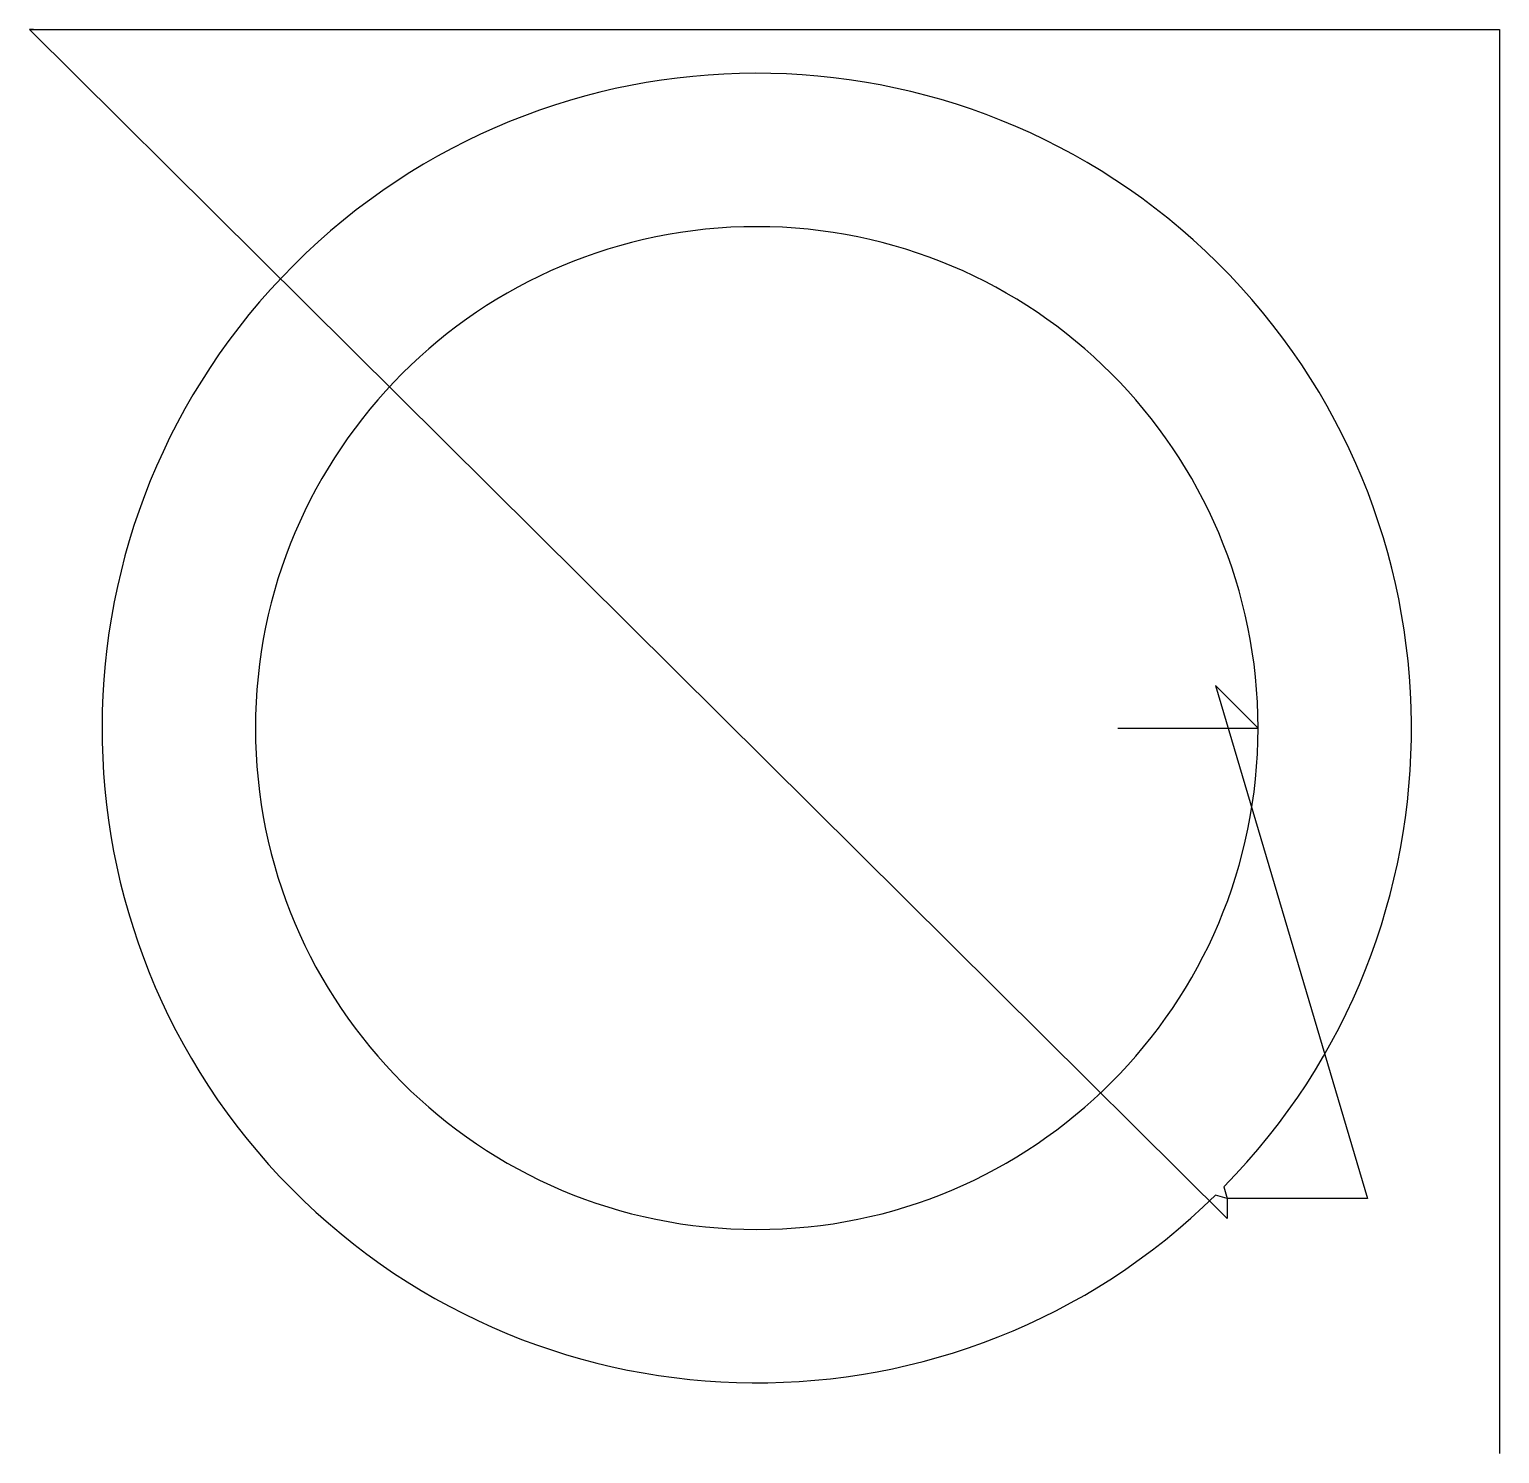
# Model space of a CAD drawing. Header units: metres. Extents: x 0 to 367, y 5 to 360.
import ezdxf

# ---------------------------------------------------------------- set-up
doc = ezdxf.new("R2010")
doc.units = ezdxf.units.M

msp = doc.modelspace()

# ---------------------------------------------------------------- linework, layer by layer
at = {"layer": 'TOOL_0'}
for p, q in [((298.624, 63.473), (-0.001, 359.922)), ((-0.001, 359.922), (0.999, 359.922)), ((0.999, 359.922), (-0.001, 359.922)), ((-0.001, 359.922), (0.999, 359.922)), ((0.999, 359.922), (366.569, 359.922)), ((366.569, 359.922), (366.569, 5.864)), ((306.357, 185.743), (295.75, 196.35)), ((295.75, 196.35), (333.625, 68.474)), ((271.357, 185.743), (306.357, 185.743)), ((297.846, 71.372), (298.624, 68.473)), ((298.625, 68.474), (295.726, 69.252)), ((298.624, 68.473), (298.624, 63.473)), ((333.625, 68.474), (298.625, 68.474)), ((366.569, 5.864), (366.569, 4.864))]:
    msp.add_line(p, q, dxfattribs=at)
for centre, radius, start, end in [((181.357, 185.743), 163.25, 315.52564, 134.99975), ((181.357, 185.743), 125, 0, 180), ((181.357, 185.744), 163.25, 135, 314.47312), ((181.357, 185.743), 125, 180, 0)]:
    msp.add_arc(centre, radius, start, end, dxfattribs=at)

doc.saveas('drawing.dxf')
